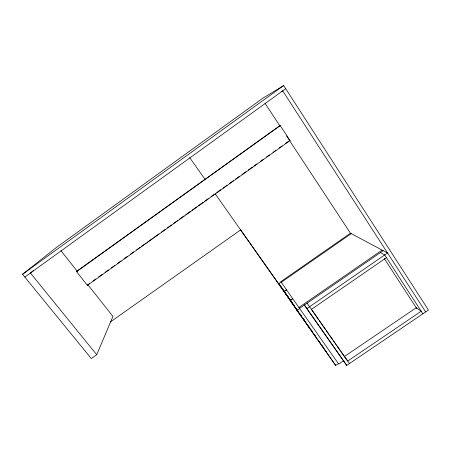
<?xml version="1.0" encoding="UTF-8"?>
<svg xmlns="http://www.w3.org/2000/svg" width="451" height="451" viewBox="0 0 451 451"><rect width="100%" height="100%" fill="white"/><g stroke="black" fill="none" stroke-linecap="round" stroke-linejoin="round"><path stroke-width="0.68" d="M346.74 365.395L304.369 305.045L346.74 365.395L428.45 310.034L283.685 85.549L262.753 98.273L56.206 247.61L22.55 274.276L91.288 358.556L96.734 354.728L112.936 316.433L87.793 284.615M87.381 285.325L290.049 140.549L280.189 125.536L77.07 271.04L76.557 271.637L87.381 285.325L89.557 283.442M33.662 270.352L30.414 273.024L96.734 354.728M22.55 274.276L283.685 85.549M24.822 277.066L285.709 88.689M76.557 271.637L280.189 125.536M92.996 280.99L95.86 278.938M98.73 276.891L102.168 274.439M105.032 272.393L108.471 269.935M111.335 267.888L114.774 265.43M117.638 263.384L121.077 260.926M123.94 258.88L127.379 256.427M130.243 254.375L133.682 251.923M136.546 249.877L139.985 247.419M141.135 246.601L146.287 242.914M147.438 242.097L152.59 238.41M153.74 237.592L158.899 233.911M161.187 232.271L165.201 229.407M167.49 227.766L171.504 224.902M173.793 223.262L177.807 220.398M179.526 219.169L184.109 215.894M185.829 214.665L190.412 211.395M192.132 210.166L196.715 206.891M198.434 205.662L203.018 202.386M204.737 201.157L208.176 198.699M211.04 196.653L214.479 194.201M216.773 192.56L220.781 189.696M223.076 188.056L227.084 185.192M229.379 183.557L233.392 180.688M235.681 179.053L239.695 176.183M241.984 174.548L245.998 171.684M248.287 170.044L252.301 167.18M254.02 165.951L256.884 163.905M260.323 161.447L263.187 159.4M266.626 156.942L269.489 154.896M272.928 152.444L275.792 150.392M279.231 147.939L282.1 145.893M285.534 143.435L288.403 141.388M110.371 321.969L240.62 229.92M294.266 305.874L278.797 283.589L281.063 282.01M281.261 282.292L351.222 233.641M284.096 291.436L286.498 289.767M286.582 289.886L284.181 291.555L302.294 317.634M290.128 300.36L292.676 298.596M292.772 298.725L290.218 300.496L296.944 310.446L335.696 365.451L338.363 363.641M298.906 307.497L382.098 250.085M383.187 250.666L299.532 308.388L338.645 364.042L343.876 360.49M296.944 310.446L299.661 308.574L280.821 281.661L350.455 233.229L387.544 252.988L306.962 308.523M311.579 309.234L386.462 257.662M281.48 91.542L282.698 90.86L425.659 311.923M289.548 140.571L290.049 140.549M380.402 252.588L384.697 254.95L422.875 313.811M60.913 250.598L77.392 271.446M307.097 303.168L349.469 363.545M278.797 283.589L286.03 293.86M286.836 295.005L288.849 297.857M290.455 300.14L291.662 301.854M299.915 313.896L300.721 315.04M303.546 319.049L304.758 320.768M310.711 329.219L312.425 331.654M314.341 334.371L315.548 336.085M240.727 230.016L294.244 305.987M295.862 308.292L298.297 311.742M299.921 314.048L301.539 316.348M303.974 319.804L305.998 322.679M308.433 326.135L310.057 328.435M189.668 157.591L205.058 179.442M215.144 193.755L294.165 305.936M294.977 307.086L297.406 310.53M299.024 312.831L301.454 316.281M303.078 318.581L304.696 320.881M307.125 324.331L309.149 327.206M302.598 318.062L335.696 365.451M311.517 309.499L318.344 319.285M319.145 320.435L325.571 329.647M326.377 330.797L328.785 334.253M329.591 335.403L332.804 340.009M333.61 341.165L336.018 344.615M336.824 345.77L340.037 350.376M340.838 351.526L344.451 356.707M319.274 341.396L320.058 342.546M322.02 345.421L323.981 348.296M325.16 350.021L326.733 352.316M264.974 103.183L280.054 126.128M286.526 135.971L288.172 138.48M288.414 138.846L350.816 233.776M384.229 258.474L416.741 308.512M416.239 307.745L344.35 356.555L347.727 361.048L421.2 311.229L416.239 307.745"/></g></svg>
